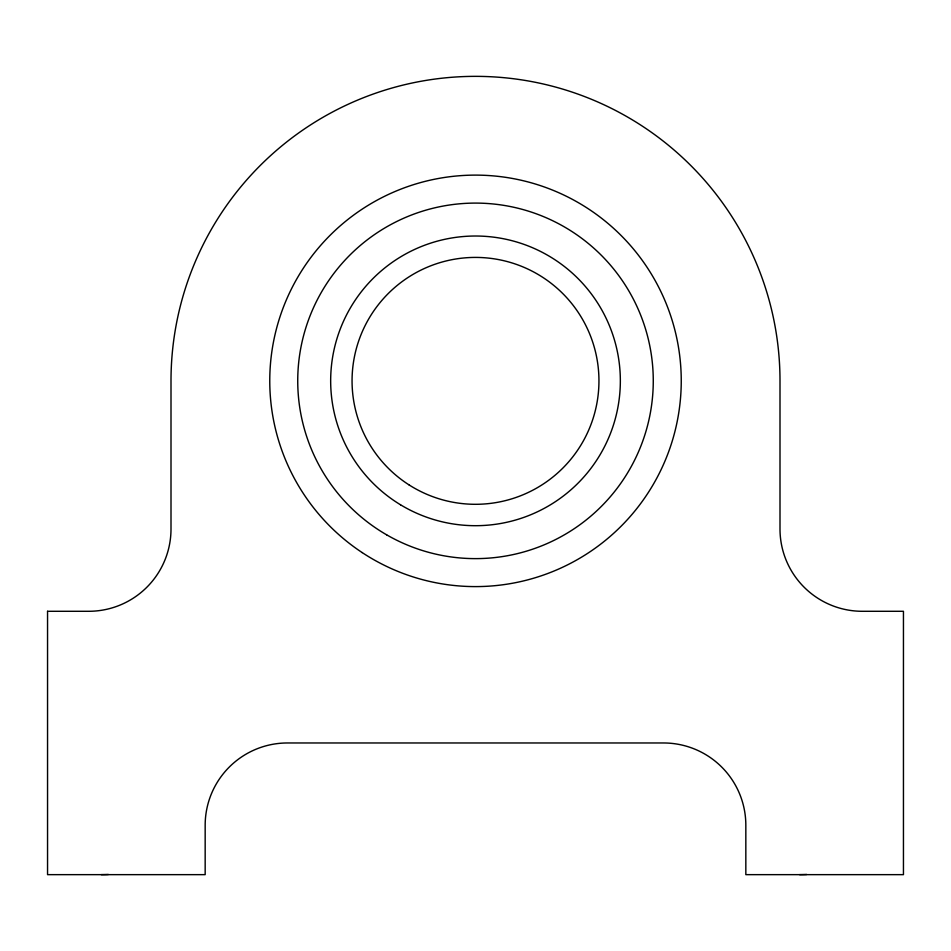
<?xml version="1.0" encoding="UTF-8"?>
<svg xmlns="http://www.w3.org/2000/svg" width="951" height="951" viewBox="0 0 951 951"><rect width="100%" height="100%" fill="white"/><g stroke="black" fill="none" stroke-linecap="round" stroke-linejoin="round"><path stroke-width="1.43" d="M806.674 874.468A35.805 3.626 -5.9 0 1 799.601 874.635M108.355 874.468A35.805 3.626 -5.9 0 1 101.281 874.635M47.55 611.291L47.55 874.647L205.166 874.647L205.166 825.266A82.297 82.297 0 0 1 287.464 742.969L663.536 742.969A82.297 82.297 0 0 1 745.834 825.266L745.834 874.647L903.45 874.647L903.45 611.291L862.295 611.291A82.297 82.297 0 0 1 779.998 528.994L779.998 380.864A304.498 304.498 0 0 0 475.5 76.353A304.498 304.498 0 0 0 171.002 380.852L171.002 528.994A82.297 82.297 0 0 1 88.705 611.291L47.55 611.291M362.176 552.579A205.749 205.749 0 0 0 680.88 393.143A205.749 205.749 0 0 0 383.443 196.857A205.749 205.749 0 0 0 362.176 552.579M408.787 484.725A123.452 123.452 0 0 0 598.809 386.712A123.452 123.452 0 0 0 418.915 271.142A123.452 123.452 0 0 0 408.787 484.725M386.617 534.807A177.766 177.766 0 0 0 653.266 380.852A177.766 177.766 0 0 0 386.617 226.909A177.766 177.766 0 0 0 386.617 534.807M400.537 504.791A144.849 144.849 0 0 0 620.314 383.812A144.849 144.849 0 0 0 405.661 253.965A144.849 144.849 0 0 0 400.537 504.791"/></g></svg>
